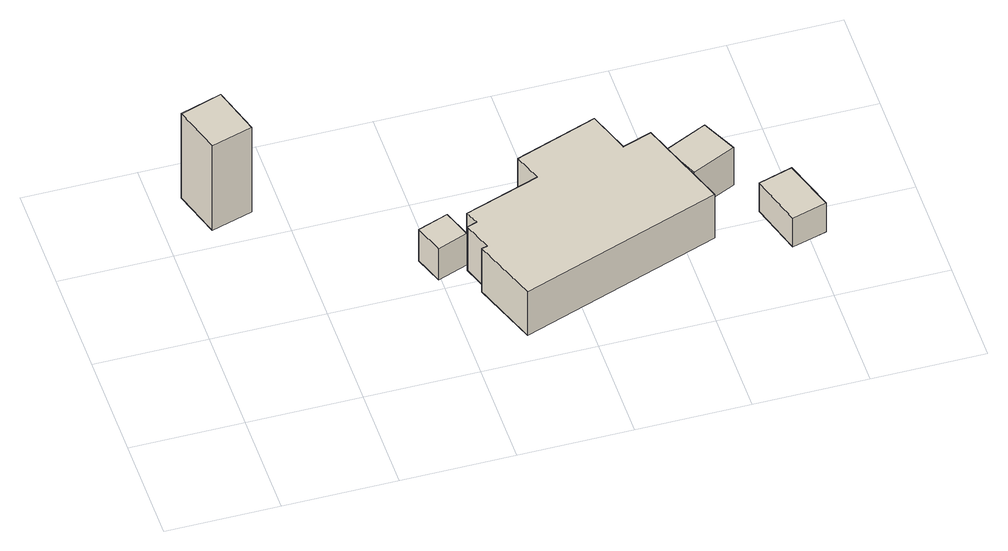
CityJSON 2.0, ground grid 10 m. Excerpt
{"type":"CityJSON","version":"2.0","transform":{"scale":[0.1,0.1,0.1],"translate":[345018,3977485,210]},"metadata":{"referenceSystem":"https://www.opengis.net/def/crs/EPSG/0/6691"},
"CityObjects":{
"building1":{"type":"Building","attributes":{"measuredHeight":9.7},"geometry":[{"type":"Solid","lod":"1","boundaries":[[[[0,1,2,3]],[[2,4,5,3]],[[1,6,4,2]],[[0,7,6,1]],[[3,5,7,0]],[[4,6,7,5]]]]}]},
"building2":{"type":"Building","attributes":{"measuredHeight":3.6},"geometry":[{"type":"Solid","lod":"1","boundaries":[[[[8,9,10,11]],[[10,12,13,11]],[[9,14,12,10]],[[8,15,14,9]],[[11,13,15,8]],[[12,14,15,13]]]]}]},
"building3":{"type":"Building","attributes":{"measuredHeight":6},"geometry":[{"type":"Solid","lod":"1","boundaries":[[[[16,17,18,19,20,21,22,23,24,25,26,27]],[[26,28,29,27]],[[25,30,28,26]],[[24,31,30,25]],[[23,32,31,24]],[[22,33,32,23]],[[21,34,33,22]],[[20,35,34,21]],[[19,36,35,20]],[[18,37,36,19]],[[17,38,37,18]],[[16,39,38,17]],[[27,29,39,16]],[[28,30,31,32,33,34,35,36,37,38,39,29]]]]}]},
"building4":{"type":"Building","attributes":{"measuredHeight":4.3},"geometry":[{"type":"Solid","lod":"1","boundaries":[[[[40,41,42,43]],[[42,44,45,43]],[[41,46,44,42]],[[40,47,46,41]],[[43,45,47,40]],[[44,46,47,45]]]]}]},
"building5":{"type":"Building","attributes":{"measuredHeight":3.3},"geometry":[{"type":"Solid","lod":"1","boundaries":[[[[48,49,50,51]],[[50,52,53,51]],[[49,54,52,50]],[[48,55,54,49]],[[51,53,55,48]],[[52,54,55,53]]]]}]}
},
"vertices":[
[42,207,74],[55,163,74],[18,152,74],[5,195,74],[18,152,171],[5,195,171],[55,163,171],[42,207,171],
[201,98,55],[210,72,55],[183,62,55],[174,88,55],[183,62,91],[174,88,91],[210,72,91],[201,98,91],
[350,176,33],[363,138,33],[389,147,33],[418,64,33],[240,1,33],[219,60,33],[224,61,33],[215,87,33],[224,90,33],[219,102,33],[286,125,33],[277,150,33],[286,125,83],[277,150,83],[219,102,83],[224,90,83],[215,87,83],[224,61,83],[219,60,83],[240,1,83],[418,64,83],[389,147,83],[363,138,83],[350,176,83],
[438,158,24],[453,126,24],[414,108,24],[400,140,24],[414,108,67],[400,140,67],[453,126,67],[438,158,67],
[500,119,4],[515,72,4],[484,63,4],[470,110,4],[484,63,37],[470,110,37],[515,72,37],[500,119,37]
]}
